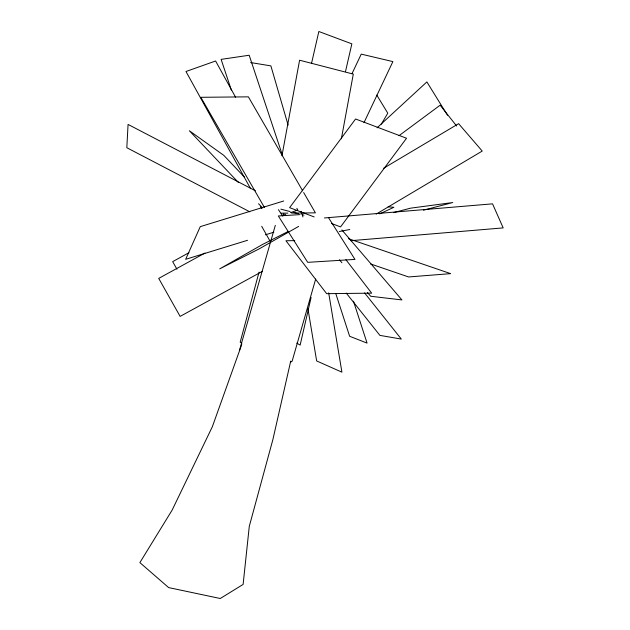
<?xml version="1.0" encoding="UTF-8"?>
<svg xmlns="http://www.w3.org/2000/svg" width="630" height="630" viewBox="0 0 630 630"><rect width="100%" height="100%" fill="white"/><g stroke="black" fill="none" stroke-linecap="round" stroke-linejoin="round"><path stroke-width="0.94" d="M281.949 155.815L299.589 60.212L353.296 74.112L341.365 138.813M290.714 361.092L272.892 439.535L249.283 526.326L243.117 584.427L220.264 598.5L168.651 587.593L139.884 562.614L172.179 510.032L212.341 426.738L241.739 344.531M311.582 63.157L318.843 31.5L351.855 43.856L345.468 71.67M311.102 297.47L300.132 345.098L296.746 343.106M259.04 272.136L240.18 342.2L241.865 343.2M239.542 350.115L270.546 242.007M270.813 241.077L275.318 225.359M315.677 279.051L292.115 361.226L290.454 362.25M283.76 213.578L282.996 215.302L285.768 214.318M352.028 73.592L361.242 54.125L392.884 61.606L363.975 122.669M381.284 124.204L387.789 113.203L376.764 95.067M377.071 127.819L426.872 81.924L447.489 115.251M399.05 135.647L440.142 105.202L456.632 126.016M383.694 168.194L458.608 123.669L482.233 151.066L376.173 214.098M298.667 226.383L259.19 248.866L219.713 268.852L262.552 244.456L288.296 231.415M188.953 252.709L172.667 261.631L176.951 269.231M204.994 253.039L158.713 278.389L180.125 316.394L262.403 271.333M379.725 213.877L393.907 207.286L388.127 206.798M290.399 212.672L297.801 210.042L296.856 208.317M283.728 200.986L200.261 226.65L185.653 259.324L247.551 240.29M265.372 234.809L273.814 232.218M393.498 212.625L410.508 208.176L452.757 202.537L423.47 210.215M349.776 229.517L339.286 231.525M324.418 217.964L492.542 203.844L503.181 227.895L350.705 240.707M300.061 214.609L278.326 215.964L307.716 262.34L354.966 259.41L328.726 218.004M294.738 240.644L285.933 240.747L326.663 293.675L371.661 293.155L345.909 259.686M281.145 213.184L287.808 213.121M291.611 213.082L315.394 212.853L303.66 192.528M250.645 62.559L270.884 65.882L288.107 125.094M280.838 209.152L290.099 211.554M293.808 212.507L298.431 213.712M302.14 214.665L303.991 215.145M348.421 238.675L450.647 273.641L408.602 276.956L370.503 263.923M314.181 216.933L289.619 207.648L355.58 118.999L406.539 138.246L340.57 226.902L331.474 223.461M255.449 190.811L128.071 124.425L126.819 147.719L249.834 211.838M244.598 177.298L223.768 155.334L189.362 130.756L238.408 182.487M258.568 203.742L262.592 207.994M341.877 229.942L401.932 299.935L370.676 296.257L367.487 292.541M339.373 259.773L341.925 262.749M364.581 292.918L401.318 339.082L379.898 335.38L346.224 293.068M282.72 216.051L278.413 209.648M302.676 190.835L248.385 96.847L200.812 97.303L264.403 207.388M261.702 226.304L270.081 241.18M235.557 97.177L215.594 60.992L185.976 71.505L250.598 188.677M260.584 206.774L261.529 208.498M282.539 155.586L249.181 55.243L221.122 59.37L231.312 90.027M301.069 211.334L302.928 216.901M353.469 301.211L367.062 343.098L349.634 336.27L335.743 293.454M328.671 292.84L341.917 372.173L316.654 360.943L307.936 308.7"/></g></svg>
